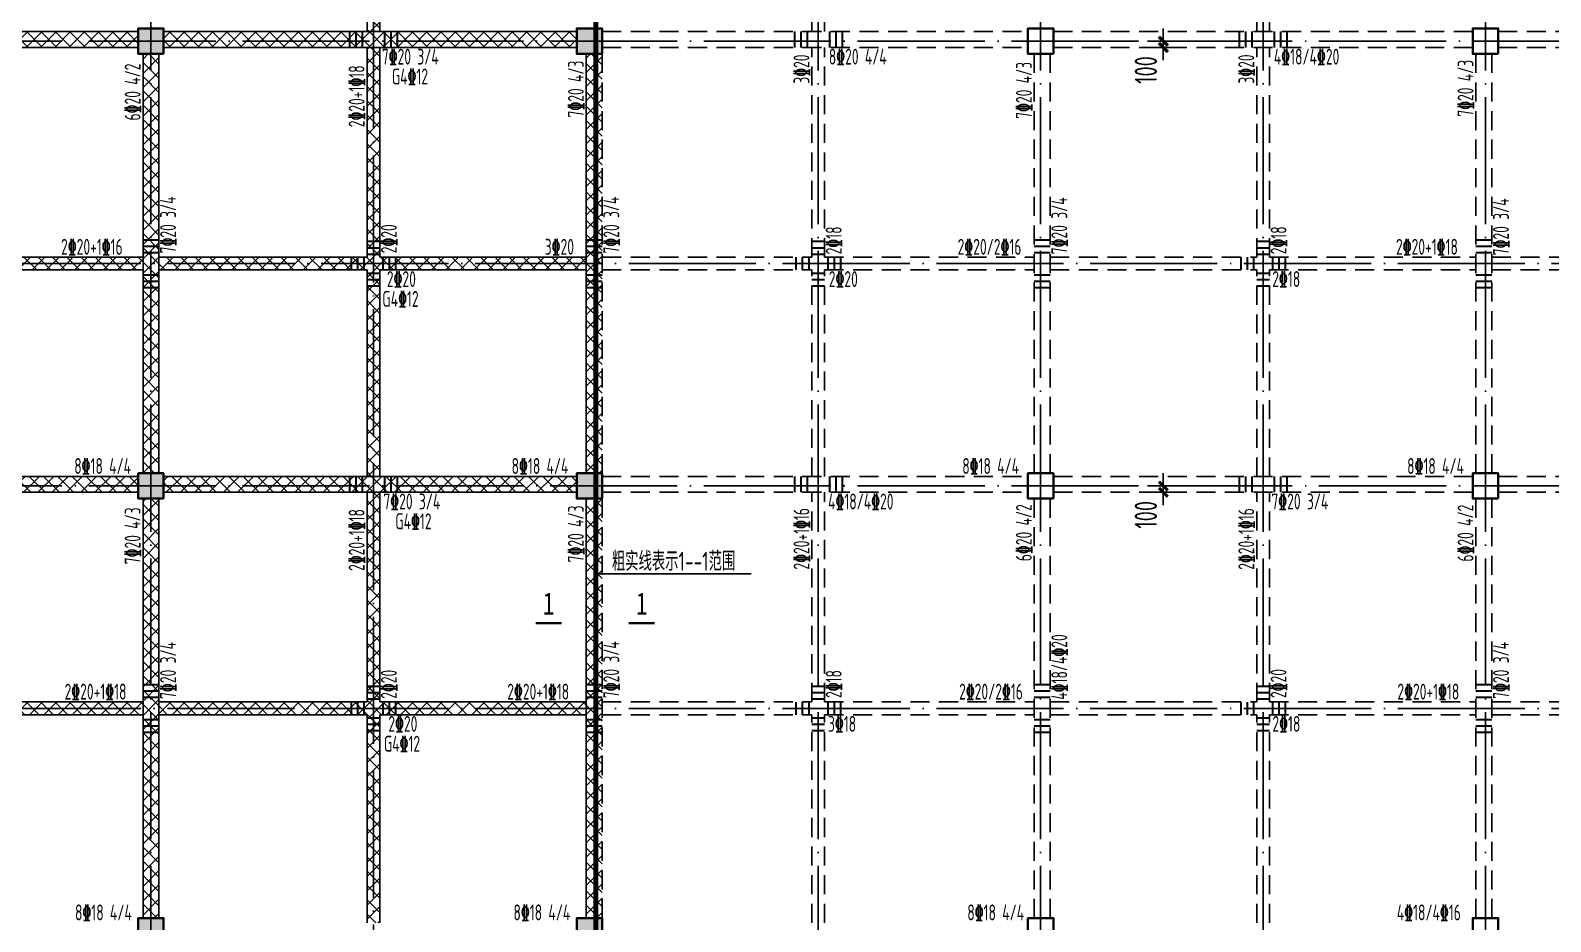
# Model space of a CAD drawing. Extents: x 8243024 to 8945023, y 669070 to 951310.
# Drawn here: x 8631985 to 8655906, y 763806 to 777831 of the extents above; entities that cross this region are included whole.
import ezdxf

# ---------------------------------------------------------------- set-up
doc = ezdxf.new("R2010")
doc.units = 0
doc.header["$LTSCALE"] = 1000
doc.linetypes.add('DASHED', pattern=[0.75, 0.5, -0.25])
doc.linetypes.add('DOTE', pattern=[2.42, 2, -0.2, 0.02, -0.2])
doc.layers.get('0').update_dxf_attribs({"linetype": 'CONTINUOUS'})
doc.layers.get('Defpoints').update_dxf_attribs({"linetype": 'CONTINUOUS'})
for name, color, linetype in [('BEAM', 4, 'DASHED'), ('BEAM_CON', 4, 'CONTINUOUS'), ('DIM', 3, 'CONTINUOUS'), ('DIM_SYMB', 3, 'CONTINUOUS'), ('DOTE', 1, 'DOTE'), ('HATCH', 254, 'CONTINUOUS'), ('PUB_TEXT', 7, 'CONTINUOUS'), ('TEXT', 7, 'CONTINUOUS'), ('柱涂实', 54, 'CONTINUOUS')]:
    doc.layers.add(name, color=color, linetype=linetype)
for name, color, linetype, lineweight in [('柱', 2, 'CONTINUOUS', 35), ('梁原位标注', 7, 'CONTINUOUS', 25), ('梁原位标注竖向', 7, 'CONTINUOUS', 25), ('次梁箍筋', 1, 'CONTINUOUS', 30)]:
    doc.layers.add(name, color=color, linetype=linetype, lineweight=lineweight)
doc.styles.add('-宋体', font='', dxfattribs={"width": 0.8})
doc.styles.add('TSSD_Dimension', font='Tssdeng.shx', dxfattribs={"width": 0.7, "bigfont": 'tssdchn.shx'})
doc.styles.add('TSSD_REIN', font='Tssdeng.shx', dxfattribs={"width": 0.7, "bigfont": 'hztxt.shx'})
doc.styles.get('-宋体').set_extended_font_data('SimSun')
doc.dimstyles.new('TSSD_100_100$0', dxfattribs={"dimtxt": 350, "dimasz": 100, "dimexe": 250, "dimexo": 150, "dimgap": 100, "dimtad": 1, "dimdec": 0, "dimzin": 0, "dimdsep": 46, "dimtxsty": 'TSSD_Dimension', "dimblk": '_TSDBK', "dimblk1": '_TSDBK', "dimblk2": '_TSDBK', "dimsah": 1, "dimcen": 0, "dimclrt": 7, "dimadec": 0, "dimazin": 0, "dimtfac": 1, "dimtdec": 0, "dimtix": 1, "dimtmove": 2, "dimatfit": 3, "dimldrblk": '_TSDBK', "dimfxl": 0, "dimtolj": 1, "dimtzin": 0, "dimarcsym": 0})
pattern_1 = [(45, (0, 0), (-112.2532015, 112.2532015), []), (135, (0, 0), (-112.2532015, -112.2532015), [])]

# ---------------------------------------------------------------- blocks, each defined once
blk = doc.blocks.new('3a')
at = {"layer": '柱涂实'}
for points in [[(7740434, 646628), (7740434, 647028), (7740034, 647028), (7740034, 646628)], [(7747334, 646628), (7747334, 647028), (7746934, 647028), (7746934, 646628)], [(7740434, 639628), (7740434, 640028), (7740034, 640028), (7740034, 639628)], [(7747334, 639628), (7747334, 640028), (7746934, 640028), (7746934, 639628)], [(7740434, 632628), (7740434, 633028), (7740034, 633028), (7740034, 632628)], [(7747334, 632628), (7747334, 633028), (7746934, 633028), (7746934, 632628)]]:
    blk.add_hatch(color=256, dxfattribs=at).paths.add_polyline_path(points)
at = {"layer": 'BEAM', "ltscale": 0.6}
for p, q in [((7750634, 646978), (7750634, 650228)), ((7750834, 646978), (7750834, 650228)), ((7757634, 646978), (7757634, 650228)), ((7757834, 646978), (7757834, 650228)), ((7747334, 646978), (7754034, 646978)), ((7754434, 646978), (7761034, 646978)), ((7761434, 646978), (7768034, 646978)), ((7747334, 646728), (7754034, 646728)), ((7747334, 640028), (7747334, 646628)), ((7750634, 643428), (7750634, 646728)), ((7750834, 643428), (7750834, 646728)), ((7754134, 640028), (7754134, 646628)), ((7754384, 640028), (7754384, 646628)), ((7754434, 646728), (7761034, 646728)), ((7757634, 643428), (7757634, 646728)), ((7757834, 643428), (7757834, 646728)), ((7761084, 640028), (7761084, 646628)), ((7761334, 640028), (7761334, 646628)), ((7761434, 646728), (7768034, 646728)), ((7747334, 643428), (7750634, 643428)), ((7750834, 643428), (7754134, 643428)), ((7754384, 643428), (7757634, 643428)), ((7757834, 643428), (7761084, 643428)), ((7761334, 643428), (7764634, 643428)), ((7747334, 643228), (7750634, 643228)), ((7750634, 639978), (7750634, 643228)), ((7750834, 643228), (7754134, 643228)), ((7750834, 639978), (7750834, 643228)), ((7754384, 643228), (7757634, 643228)), ((7757634, 639978), (7757634, 643228)), ((7757834, 643228), (7761084, 643228)), ((7757834, 639978), (7757834, 643228)), ((7761334, 643228), (7764634, 643228)), ((7747334, 639978), (7754034, 639978)), ((7754434, 639978), (7761034, 639978)), ((7761434, 639978), (7768034, 639978)), ((7747334, 639728), (7754034, 639728)), ((7750634, 636428), (7750634, 639728)), ((7750834, 636428), (7750834, 639728)), ((7754434, 639728), (7761034, 639728)), ((7757634, 636428), (7757634, 639728)), ((7757834, 636428), (7757834, 639728)), ((7761434, 639728), (7768034, 639728)), ((7747334, 633028), (7747334, 639628)), ((7754134, 633028), (7754134, 639628)), ((7754384, 633028), (7754384, 639628)), ((7761084, 633028), (7761084, 639628)), ((7761334, 633028), (7761334, 639628)), ((7747334, 636428), (7750634, 636428)), ((7750834, 636428), (7754134, 636428)), ((7754384, 636428), (7757634, 636428)), ((7757834, 636428), (7761084, 636428)), ((7761334, 636428), (7764634, 636428)), ((7747334, 636228), (7750634, 636228)), ((7750634, 632953), (7750634, 636228)), ((7750834, 636228), (7754134, 636228)), ((7750834, 632953), (7750834, 636228)), ((7754384, 636228), (7757634, 636228)), ((7757634, 632953), (7757634, 636228)), ((7757834, 636228), (7761084, 636228)), ((7757834, 632953), (7757834, 636228)), ((7761334, 636228), (7764634, 636228))]:
    blk.add_line(p, q, dxfattribs=at)
at = {"layer": 'BEAM_CON'}
for p, q in [((7743634, 646978), (7743634, 650228)), ((7743834, 646978), (7743834, 650228)), ((7733334, 646978), (7740034, 646978)), ((7740434, 646978), (7746934, 646978)), ((7733334, 646728), (7740034, 646728)), ((7740109, 640028), (7740109, 646628)), ((7740359, 640028), (7740359, 646628)), ((7740434, 646728), (7746934, 646728)), ((7743634, 643428), (7743634, 646728)), ((7743834, 643428), (7743834, 646728)), ((7747084, 640028), (7747084, 646628)), ((7736834, 643428), (7740109, 643428)), ((7740359, 643428), (7743634, 643428)), ((7743834, 643428), (7747084, 643428)), ((7736834, 643228), (7740109, 643228)), ((7740359, 643228), (7743634, 643228)), ((7743634, 639978), (7743634, 643228)), ((7743834, 643228), (7747084, 643228)), ((7743834, 639978), (7743834, 643228)), ((7733334, 639978), (7740034, 639978)), ((7740434, 639978), (7746934, 639978)), ((7733334, 639728), (7740034, 639728)), ((7740434, 639728), (7746934, 639728)), ((7743634, 636428), (7743634, 639728)), ((7743834, 636428), (7743834, 639728)), ((7740109, 633028), (7740109, 639628)), ((7740359, 633028), (7740359, 639628)), ((7747084, 633028), (7747084, 639628)), ((7736834, 636428), (7740109, 636428)), ((7740359, 636428), (7743634, 636428)), ((7743834, 636428), (7747084, 636428)), ((7736834, 636228), (7740109, 636228)), ((7740359, 636228), (7743634, 636228)), ((7743634, 632953), (7743634, 636228)), ((7743834, 636228), (7747084, 636228)), ((7743834, 632953), (7743834, 636228))]:
    blk.add_line(p, q, dxfattribs=at)
at = {"layer": '柱'}
for points in [[(7740434, 646628), (7740434, 647028), (7740034, 647028), (7740034, 646628)], [(7747334, 646628), (7747334, 647028), (7746934, 647028), (7746934, 646628)], [(7754434, 646628), (7754434, 647028), (7754034, 647028), (7754034, 646628)], [(7761434, 646628), (7761434, 647028), (7761034, 647028), (7761034, 646628)], [(7740434, 639628), (7740434, 640028), (7740034, 640028), (7740034, 639628)], [(7747334, 639628), (7747334, 640028), (7746934, 640028), (7746934, 639628)], [(7754434, 639628), (7754434, 640028), (7754034, 640028), (7754034, 639628)], [(7761434, 639628), (7761434, 640028), (7761034, 640028), (7761034, 639628)], [(7740434, 632628), (7740434, 633028), (7740034, 633028), (7740034, 632628)], [(7747334, 632628), (7747334, 633028), (7746934, 633028), (7746934, 632628)], [(7754434, 632628), (7754434, 633028), (7754034, 633028), (7754034, 632628)], [(7761434, 632628), (7761434, 633028), (7761034, 633028), (7761034, 632628)]]:
    blk.add_lwpolyline(points, close=True, dxfattribs=at)
at = {"layer": '柱涂实', "linetype": 'Continuous'}
for points in [[(7740434, 646628), (7740434, 647028), (7740034, 647028), (7740034, 646628)], [(7747334, 646628), (7747334, 647028), (7746934, 647028), (7746934, 646628)], [(7740434, 639628), (7740434, 640028), (7740034, 640028), (7740034, 639628)], [(7747334, 639628), (7747334, 640028), (7746934, 640028), (7746934, 639628)], [(7740434, 632628), (7740434, 633028), (7740034, 633028), (7740034, 632628)], [(7747334, 632628), (7747334, 633028), (7746934, 633028), (7746934, 632628)]]:
    blk.add_lwpolyline(points, close=True, dxfattribs=at)
blk = doc.blocks.new('_TSDBK')
blk.add_line((-1, 0), (1.5, 0))
at = {"const_width": 0.5}
blk.add_lwpolyline([(-0.7, -0.7), (0.7, 0.7)], dxfattribs=at)
blk = doc.blocks.new('*D3730')
at = {"layer": 'Defpoints', "color": 0}
for p in [(8649812, 770562), (8650268, 770662), (8650268, 770562)]:
    blk.add_point(p, dxfattribs=at)
at = {"layer": 'DIM', "color": 0, "lineweight": -2}
for p, q in [((8649812, 770762), (8649812, 770862)), ((8650118, 770662), (8649562, 770662)), ((8650118, 770562), (8649562, 770562)), ((8649812, 770662), (8649812, 770562)), ((8649812, 770462), (8649812, 770362))]:
    blk.add_line(p, q, dxfattribs=at)
at = {"layer": 'DIM', "color": 0, "lineweight": -2, "xscale": 100, "yscale": 100, "zscale": 100}
for p, rotation in [((8649812, 770662), 270), ((8649812, 770562), 90)]:
    blk.add_blockref('_TSDBK', p, dxfattribs=dict(at, rotation=rotation))
at = {"layer": 'DIM', "color": 7, "insert": (8649537, 770207), "char_height": 350, "attachment_point": 5, "rotation": 90, "style": 'TSSD_Dimension'}
blk.add_mtext('\\A1;100', dxfattribs=at)
blk = doc.blocks.new('*D3731')
at = {"layer": 'Defpoints', "color": 0}
for p in [(8649812, 777562), (8650268, 777662), (8650268, 777562)]:
    blk.add_point(p, dxfattribs=at)
at = {"layer": 'DIM', "color": 0, "lineweight": -2}
for p, q in [((8649812, 777762), (8649812, 777862)), ((8650118, 777662), (8649562, 777662)), ((8650118, 777562), (8649562, 777562)), ((8649812, 777662), (8649812, 777562)), ((8649812, 777462), (8649812, 777362))]:
    blk.add_line(p, q, dxfattribs=at)
at = {"layer": 'DIM', "color": 0, "lineweight": -2, "xscale": 100, "yscale": 100, "zscale": 100}
for p, rotation in [((8649812, 777662), 270), ((8649812, 777562), 90)]:
    blk.add_blockref('_TSDBK', p, dxfattribs=dict(at, rotation=rotation))
at = {"layer": 'DIM', "color": 7, "insert": (8649537, 777207), "char_height": 350, "attachment_point": 5, "rotation": 90, "style": 'TSSD_Dimension'}
blk.add_mtext('\\A1;100', dxfattribs=at)

msp = doc.modelspace()

# ---------------------------------------------------------------- hatches: boundary and pattern name
at = {"layer": 'HATCH'}
h = msp.add_hatch(dxfattribs=at)
h.set_pattern_fill('HOLE_MATETIEL', color=256, scale=50, style=0)
h.set_pattern_definition(pattern_1)
h.paths.add_polyline_path([(8640731.4, 781261.6), (8637481.4, 781261.6), (8637481.4, 784561.6), (8637281.4, 784561.6), (8637281.4, 781261.6), (8634006.4, 781261.6), (8634006.4, 781061.6), (8637281.4, 781061.6), (8637281.4, 777811.6), (8637481.4, 777811.6), (8637481.4, 781061.6), (8640731.4, 781061.6)])
h = msp.add_hatch(dxfattribs=at)
h.set_pattern_fill('HOLE_MATETIEL', color=256, scale=50, style=0)
h.set_pattern_definition(pattern_1)
h.paths.add_polyline_path([(8633681.4, 777811.6), (8626981.4, 777811.6), (8626981.4, 777561.6), (8633681.4, 777561.6)])
h = msp.add_hatch(dxfattribs=at)
h.set_pattern_fill('HOLE_MATETIEL', color=256, scale=50, style=0)
h.set_pattern_definition(pattern_1)
h.paths.add_polyline_path([(8640581.4, 777811.6), (8634081.4, 777811.6), (8634081.4, 777561.6), (8640581.4, 777561.6)])
h = msp.add_hatch(dxfattribs=at)
h.set_pattern_fill('HOLE_MATETIEL', color=256, scale=50, style=0)
h.set_pattern_definition(pattern_1)
h.paths.add_polyline_path([(8633756.4, 774261.6), (8630481.4, 774261.6), (8630481.4, 777561.6), (8630281.4, 777561.6), (8630281.4, 774261.6), (8626981.4, 774261.6), (8626981.4, 774061.6), (8630281.4, 774061.6), (8630281.4, 770811.6), (8630481.4, 770811.6), (8630481.4, 774061.6), (8633756.4, 774061.6)])
h = msp.add_hatch(dxfattribs=at)
h.set_pattern_fill('HOLE_MATETIEL', color=256, scale=50, style=0)
h.set_pattern_definition(pattern_1)
h.paths.add_polyline_path([(8634006.4, 777461.6), (8633756.4, 777461.6), (8633756.4, 770861.6), (8634006.4, 770861.6)])
h = msp.add_hatch(dxfattribs=at)
h.set_pattern_fill('HOLE_MATETIEL', color=256, scale=50, style=0)
h.set_pattern_definition(pattern_1)
h.paths.add_polyline_path([(8640731.4, 774261.6), (8637481.4, 774261.6), (8637481.4, 777561.6), (8637281.4, 777561.6), (8637281.4, 774261.6), (8634006.4, 774261.6), (8634006.4, 774061.6), (8637281.4, 774061.6), (8637281.4, 770811.6), (8637481.4, 770811.6), (8637481.4, 774061.6), (8640731.4, 774061.6)])
h = msp.add_hatch(dxfattribs=at)
h.set_pattern_fill('HOLE_MATETIEL', color=256, scale=50, style=0)
h.set_pattern_definition(pattern_1)
h.paths.add_polyline_path([(8640981.4, 777461.6), (8640731.4, 777461.6), (8640731.4, 770861.6), (8640981.4, 770861.6)])
h = msp.add_hatch(dxfattribs=at)
h.set_pattern_fill('HOLE_MATETIEL', color=256, scale=50, style=0)
h.set_pattern_definition(pattern_1)
h.paths.add_polyline_path([(8633681.4, 770811.6), (8626981.4, 770811.6), (8626981.4, 770561.6), (8633681.4, 770561.6)])
h = msp.add_hatch(dxfattribs=at)
h.set_pattern_fill('HOLE_MATETIEL', color=256, scale=50, style=0)
h.set_pattern_definition(pattern_1)
h.paths.add_polyline_path([(8640581.4, 770811.6), (8634081.4, 770811.6), (8634081.4, 770561.6), (8640581.4, 770561.6)])
h = msp.add_hatch(dxfattribs=at)
h.set_pattern_fill('HOLE_MATETIEL', color=256, scale=50, style=0)
h.set_pattern_definition(pattern_1)
h.paths.add_polyline_path([(8633756.4, 767261.6), (8630481.4, 767261.6), (8630481.4, 770561.6), (8630281.4, 770561.6), (8630281.4, 767261.6), (8626981.4, 767261.6), (8626981.4, 767061.6), (8630281.4, 767061.6), (8630281.4, 763786.6), (8630481.4, 763786.6), (8630481.4, 767061.6), (8633756.4, 767061.6)])
h = msp.add_hatch(dxfattribs=at)
h.set_pattern_fill('HOLE_MATETIEL', color=256, scale=50, style=0)
h.set_pattern_definition(pattern_1)
h.paths.add_polyline_path([(8637481.4, 767061.6), (8640731.4, 767061.6), (8640731.4, 767261.6), (8637481.4, 767261.6), (8637481.4, 770561.6), (8637281.4, 770561.6), (8637281.4, 767261.6), (8634006.4, 767261.6), (8634006.4, 767061.6), (8637281.4, 767061.6), (8637281.4, 763786.6), (8637481.4, 763786.6)])
h = msp.add_hatch(dxfattribs=at)
h.set_pattern_fill('HOLE_MATETIEL', color=256, scale=50, style=0)
h.set_pattern_definition(pattern_1)
h.paths.add_polyline_path([(8634006.4, 770461.6), (8633756.4, 770461.6), (8633756.4, 763861.6), (8634006.4, 763861.6)])
h = msp.add_hatch(dxfattribs=at)
h.set_pattern_fill('HOLE_MATETIEL', color=256, scale=50, style=0)
h.set_pattern_definition(pattern_1)
h.paths.add_polyline_path([(8640981.4, 770461.6), (8640731.4, 770461.6), (8640731.4, 763861.6), (8640981.4, 763861.6)])

# ---------------------------------------------------------------- linework, layer by layer
msp.add_line((8643323.7, 769277.9), (8640881.4, 769277.9))
at = {"const_width": 75}
msp.add_lwpolyline([(8640881.4, 784461.6), (8640881.4, 749961.6)], dxfattribs=at)
at = {"layer": 'DIM_SYMB', "const_width": 35}
for points in [[(8640345, 768503.8), (8639935, 768503.8)], [(8641810, 768503.8), (8641400, 768503.8)]]:
    msp.add_lwpolyline(points, dxfattribs=at)
at = {"layer": 'DOTE'}
for p, q in [((8633881.4, 748161.6), (8633881.4, 793161.6)), ((8637381.4, 749661.6), (8637381.4, 793161.6)), ((8640881.4, 748161.6), (8640881.4, 793161.6)), ((8647881.4, 748161.6), (8647881.4, 793161.6)), ((8654881.4, 748161.6), (8654881.4, 793161.6)), ((8651381.4, 748161.6), (8651381.4, 788561.6)), ((8644381.4, 748161.6), (8644381.4, 784661.6)), ((8618381.4, 777661.6), (8748681.4, 777661.6)), ((8626881.4, 774161.6), (8748681.4, 774161.6)), ((8618381.4, 770661.6), (8748681.4, 770661.6)), ((8626881.4, 767161.6), (8748681.4, 767161.6))]:
    msp.add_line(p, q, dxfattribs=at)
at = {"layer": '次梁箍筋', "linetype": 'Continuous'}
for p, q in [((8637006.4, 777811.6), (8637006.4, 777561.6)), ((8637106.4, 777811.6), (8637106.4, 777561.6)), ((8637206.4, 777811.6), (8637206.4, 777561.6)), ((8637556.4, 777811.6), (8637556.4, 777561.6)), ((8637656.4, 777811.6), (8637656.4, 777561.6)), ((8637756.4, 777811.6), (8637756.4, 777561.6)), ((8644006.4, 777811.6), (8644006.4, 777561.6)), ((8644106.4, 777811.6), (8644106.4, 777561.6)), ((8644206.4, 777811.6), (8644206.4, 777561.6)), ((8644556.4, 777811.6), (8644556.4, 777561.6)), ((8644656.4, 777811.6), (8644656.4, 777561.6)), ((8644756.4, 777811.6), (8644756.4, 777561.6)), ((8651006.4, 777811.6), (8651006.4, 777561.6)), ((8651106.4, 777811.6), (8651106.4, 777561.6)), ((8651206.4, 777811.6), (8651206.4, 777561.6)), ((8651556.4, 777811.6), (8651556.4, 777561.6)), ((8651656.4, 777811.6), (8651656.4, 777561.6)), ((8651756.4, 777811.6), (8651756.4, 777561.6)), ((8633756.4, 774536.6), (8634006.4, 774536.6)), ((8633756.4, 774436.6), (8634006.4, 774436.6)), ((8637281.4, 774511.6), (8637481.4, 774511.6)), ((8637281.4, 774411.6), (8637481.4, 774411.6)), ((8640731.4, 774536.6), (8640981.4, 774536.6)), ((8640731.4, 774436.6), (8640981.4, 774436.6)), ((8644281.4, 774511.6), (8644481.4, 774511.6)), ((8644281.4, 774411.6), (8644481.4, 774411.6)), ((8647781.4, 774536.6), (8648031.4, 774536.6)), ((8647781.4, 774436.6), (8648031.4, 774436.6)), ((8651281.4, 774511.6), (8651481.4, 774511.6)), ((8651281.4, 774411.6), (8651481.4, 774411.6)), ((8654731.4, 774536.6), (8654981.4, 774536.6)), ((8654731.4, 774436.6), (8654981.4, 774436.6)), ((8633756.4, 774336.6), (8634006.4, 774336.6)), ((8637031.4, 774261.6), (8637031.4, 774061.6)), ((8637131.4, 774261.6), (8637131.4, 774061.6)), ((8637231.4, 774261.6), (8637231.4, 774061.6)), ((8637281.4, 774311.6), (8637481.4, 774311.6)), ((8637531.4, 774261.6), (8637531.4, 774061.6)), ((8637631.4, 774261.6), (8637631.4, 774061.6)), ((8637731.4, 774261.6), (8637731.4, 774061.6)), ((8640731.4, 774336.6), (8640981.4, 774336.6)), ((8644031.4, 774261.6), (8644031.4, 774061.6)), ((8644131.4, 774261.6), (8644131.4, 774061.6)), ((8644231.4, 774261.6), (8644231.4, 774061.6)), ((8644281.4, 774311.6), (8644481.4, 774311.6)), ((8644531.4, 774261.6), (8644531.4, 774061.6)), ((8644631.4, 774261.6), (8644631.4, 774061.6)), ((8644731.4, 774261.6), (8644731.4, 774061.6)), ((8647781.4, 774336.6), (8648031.4, 774336.6)), ((8651031.4, 774261.6), (8651031.4, 774061.6)), ((8651131.4, 774261.6), (8651131.4, 774061.6)), ((8651231.4, 774261.6), (8651231.4, 774061.6)), ((8651281.4, 774311.6), (8651481.4, 774311.6)), ((8651531.4, 774261.6), (8651531.4, 774061.6)), ((8651631.4, 774261.6), (8651631.4, 774061.6)), ((8651731.4, 774261.6), (8651731.4, 774061.6)), ((8654731.4, 774336.6), (8654981.4, 774336.6)), ((8633756.4, 773986.6), (8634006.4, 773986.6)), ((8633756.4, 773886.6), (8634006.4, 773886.6)), ((8637281.4, 774011.6), (8637481.4, 774011.6)), ((8637281.4, 773911.6), (8637481.4, 773911.6)), ((8640731.4, 773986.6), (8640981.4, 773986.6)), ((8640731.4, 773886.6), (8640981.4, 773886.6)), ((8644281.4, 774011.6), (8644481.4, 774011.6)), ((8644281.4, 773911.6), (8644481.4, 773911.6)), ((8647781.4, 773986.6), (8648031.4, 773986.6)), ((8647781.4, 773886.6), (8648031.4, 773886.6)), ((8651281.4, 774011.6), (8651481.4, 774011.6)), ((8651281.4, 773911.6), (8651481.4, 773911.6)), ((8654731.4, 773986.6), (8654981.4, 773986.6)), ((8654731.4, 773886.6), (8654981.4, 773886.6)), ((8633756.4, 773786.6), (8634006.4, 773786.6)), ((8637281.4, 773811.6), (8637481.4, 773811.6)), ((8640731.4, 773786.6), (8640981.4, 773786.6)), ((8644281.4, 773811.6), (8644481.4, 773811.6)), ((8647781.4, 773786.6), (8648031.4, 773786.6)), ((8651281.4, 773811.6), (8651481.4, 773811.6)), ((8654731.4, 773786.6), (8654981.4, 773786.6)), ((8637006.4, 770811.6), (8637006.4, 770561.6)), ((8637106.4, 770811.6), (8637106.4, 770561.6)), ((8637206.4, 770811.6), (8637206.4, 770561.6)), ((8637556.4, 770811.6), (8637556.4, 770561.6)), ((8637656.4, 770811.6), (8637656.4, 770561.6)), ((8637756.4, 770811.6), (8637756.4, 770561.6)), ((8644006.4, 770811.6), (8644006.4, 770561.6)), ((8644106.4, 770811.6), (8644106.4, 770561.6)), ((8644206.4, 770811.6), (8644206.4, 770561.6)), ((8644556.4, 770811.6), (8644556.4, 770561.6)), ((8644656.4, 770811.6), (8644656.4, 770561.6)), ((8644756.4, 770811.6), (8644756.4, 770561.6)), ((8651006.4, 770811.6), (8651006.4, 770561.6)), ((8651106.4, 770811.6), (8651106.4, 770561.6)), ((8651206.4, 770811.6), (8651206.4, 770561.6)), ((8651556.4, 770811.6), (8651556.4, 770561.6)), ((8651656.4, 770811.6), (8651656.4, 770561.6)), ((8651756.4, 770811.6), (8651756.4, 770561.6)), ((8633756.4, 767536.6), (8634006.4, 767536.6)), ((8633756.4, 767436.6), (8634006.4, 767436.6)), ((8637281.4, 767511.6), (8637481.4, 767511.6)), ((8637281.4, 767411.6), (8637481.4, 767411.6)), ((8640731.4, 767536.6), (8640981.4, 767536.6)), ((8640731.4, 767436.6), (8640981.4, 767436.6)), ((8644281.4, 767511.6), (8644481.4, 767511.6)), ((8644281.4, 767411.6), (8644481.4, 767411.6)), ((8647781.4, 767536.6), (8648031.4, 767536.6)), ((8647781.4, 767436.6), (8648031.4, 767436.6)), ((8651281.4, 767511.6), (8651481.4, 767511.6)), ((8651281.4, 767411.6), (8651481.4, 767411.6)), ((8654731.4, 767536.6), (8654981.4, 767536.6)), ((8654731.4, 767436.6), (8654981.4, 767436.6)), ((8633756.4, 767336.6), (8634006.4, 767336.6)), ((8637031.4, 767261.6), (8637031.4, 767061.6)), ((8637131.4, 767261.6), (8637131.4, 767061.6)), ((8637231.4, 767261.6), (8637231.4, 767061.6)), ((8637281.4, 767311.6), (8637481.4, 767311.6)), ((8637531.4, 767261.6), (8637531.4, 767061.6)), ((8637631.4, 767261.6), (8637631.4, 767061.6)), ((8637731.4, 767261.6), (8637731.4, 767061.6)), ((8640731.4, 767336.6), (8640981.4, 767336.6)), ((8644031.4, 767261.6), (8644031.4, 767061.6)), ((8644131.4, 767261.6), (8644131.4, 767061.6)), ((8644231.4, 767261.6), (8644231.4, 767061.6)), ((8644281.4, 767311.6), (8644481.4, 767311.6)), ((8644531.4, 767261.6), (8644531.4, 767061.6)), ((8644631.4, 767261.6), (8644631.4, 767061.6)), ((8644731.4, 767261.6), (8644731.4, 767061.6)), ((8647781.4, 767336.6), (8648031.4, 767336.6)), ((8651031.4, 767261.6), (8651031.4, 767061.6)), ((8651131.4, 767261.6), (8651131.4, 767061.6)), ((8651231.4, 767261.6), (8651231.4, 767061.6)), ((8651281.4, 767311.6), (8651481.4, 767311.6)), ((8651531.4, 767261.6), (8651531.4, 767061.6)), ((8651631.4, 767261.6), (8651631.4, 767061.6)), ((8651731.4, 767261.6), (8651731.4, 767061.6)), ((8654731.4, 767336.6), (8654981.4, 767336.6)), ((8633756.4, 766986.6), (8634006.4, 766986.6)), ((8637281.4, 767011.6), (8637481.4, 767011.6)), ((8640731.4, 766986.6), (8640981.4, 766986.6)), ((8644281.4, 767011.6), (8644481.4, 767011.6)), ((8647781.4, 766986.6), (8648031.4, 766986.6)), ((8651281.4, 767011.6), (8651481.4, 767011.6)), ((8654731.4, 766986.6), (8654981.4, 766986.6)), ((8633756.4, 766886.6), (8634006.4, 766886.6)), ((8633756.4, 766786.6), (8634006.4, 766786.6)), ((8637281.4, 766911.6), (8637481.4, 766911.6)), ((8637281.4, 766811.6), (8637481.4, 766811.6)), ((8640731.4, 766886.6), (8640981.4, 766886.6)), ((8640731.4, 766786.6), (8640981.4, 766786.6)), ((8644281.4, 766911.6), (8644481.4, 766911.6)), ((8644281.4, 766811.6), (8644481.4, 766811.6)), ((8647781.4, 766886.6), (8648031.4, 766886.6)), ((8647781.4, 766786.6), (8648031.4, 766786.6)), ((8651281.4, 766911.6), (8651481.4, 766911.6)), ((8651281.4, 766811.6), (8651481.4, 766811.6)), ((8654731.4, 766886.6), (8654981.4, 766886.6)), ((8654731.4, 766786.6), (8654981.4, 766786.6))]:
    msp.add_line(p, q, dxfattribs=at)

# ---------------------------------------------------------------- block references
at = {"layer": '柱涂实'}
msp.add_blockref('3a', (893647.4, 130834.1), dxfattribs=at)

# ---------------------------------------------------------------- texts
at = {"layer": 'PUB_TEXT', "style": '-宋体', "width": 0.75}
for p in [(8640050.2, 768636.1, 0), (8641515.2, 768636.1, 0)]:
    msp.add_text('1', height=350, rotation=0, dxfattribs=at).set_placement(p)
at = {"layer": 'TEXT', "ltscale": 99, "style": 'TSSD_REIN', "width": 0.7}
msp.add_text('粗实线表示1--1范围', height=300, dxfattribs=at).set_placement((8641133.9, 769326.2))
at = {"layer": '梁原位标注', "style": 'TSSD_REIN', "width": 0.65}
for s, p in [('7%%13220 3/4', (8637514.5, 777292.9)), ('8%%13220 4/4', (8644548.2, 777292.9)), ('4%%13218/4%%13220', (8651551.6, 777292.9)), ('G4%%13212', (8637671.1, 776980.4)), ('2%%13220+1%%13216', (8632467.1, 774300.4)), ('3%%13220', (8640078.2, 774300.4)), ('2%%13220/2%%13216', (8646575.4, 774300.4)), ('2%%13220+1%%13218', (8653473.3, 774300.4)), ('2%%13220', (8637593.4, 773792.9)), ('2%%13220', (8644547.8, 773792.9)), ('2%%13218', (8651526.4, 773792.9)), ('G4%%13212', (8637522.8, 773480.4)), ('8%%13218 4/4', (8632674.2, 770850.4)), ('8%%13218 4/4', (8639556.4, 770850.4)), ('8%%13218 4/4', (8646648.2, 770850.4)), ('8%%13218 4/4', (8653648.2, 770850.4)), ('7%%13220 3/4', (8637539.1, 770292.9)), ('4%%13218/4%%13220', (8644536.7, 770292.9)), ('7%%13220 3/4', (8651512.7, 770292.9)), ('G4%%13212', (8637726.4, 769980.4)), ('2%%13220+1%%13218', (8632522.2, 767300.4)), ('2%%13220+1%%13218', (8639487.9, 767300.4)), ('2%%13220/2%%13216', (8646598.3, 767300.4)), ('2%%13220+1%%13218', (8653495, 767300.4)), ('2%%13220', (8637617, 766792.9)), ('3%%13218', (8644535, 766792.9)), ('2%%13218', (8651528.5, 766792.9)), ('G4%%13212', (8637546.4, 766480.4)), ('8%%13218 4/4', (8632686.2, 763825.4)), ('8%%13218 4/4', (8639586.2, 763825.4)), ('8%%13218 4/4', (8646727.7, 763825.4)), ('4%%13218/4%%13216', (8653486.3, 763825.4))]:
    msp.add_text(s, height=250, dxfattribs=at).set_placement(p)
at = {"layer": '梁原位标注竖向', "style": 'TSSD_REIN', "width": 0.65}
for s, p in [('6%%13220 4/2', (8633717.6, 776412.9)), ('2%%13220+1%%13218', (8637242.6, 776306.3)), ('7%%13220 4/3', (8640692.6, 776460.2)), ('3%%13220', (8644242.6, 776991.6)), ('7%%13220 4/3', (8647742.6, 776439.4)), ('3%%13220', (8651242.6, 776992.5)), ('7%%13220 4/3', (8654692.6, 776472.3)), ('7%%13220 3/4', (8634275.2, 774321.6)), ('7%%13220 3/4', (8641250.2, 774319.7)), ('7%%13220 3/4', (8648300.2, 774307.6)), ('7%%13220 3/4', (8655250.2, 774291.1)), ('2%%13220', (8637750.2, 774322.8)), ('2%%13218', (8644750.2, 774306.1)), ('2%%13218', (8651750.2, 774307.2)), ('7%%13220 4/3', (8633717.6, 769429.3)), ('2%%13220+1%%13218', (8637242.6, 769324.3)), ('7%%13220 4/3', (8640692.6, 769458.7)), ('2%%13220+1%%13216', (8644242.6, 769345.5)), ('6%%13220 4/2', (8647742.6, 769477.7)), ('2%%13220+1%%13216', (8651242.6, 769342.5)), ('6%%13220 4/2', (8654692.6, 769470.7)), ('7%%13220 3/4', (8634275.2, 767310.5)), ('7%%13220 3/4', (8641250.2, 767322.4)), ('4%%13218/4%%13220', (8648300.2, 767298)), ('7%%13220 3/4', (8655250.2, 767311.6)), ('2%%13220', (8637750.2, 767311.9)), ('2%%13218', (8644750.2, 767324.8)), ('2%%13220', (8651750.2, 767323.7))]:
    msp.add_text(s, height=250, rotation=90, dxfattribs=at).set_placement(p)

# ---------------------------------------------------------------- dimensions: what is measured, and where the dimension line sits
at = {"layer": 'DIM'}
for base, p1, p2, picture, middle in [((8649812.1, 777561.6), (8650268.2, 777661.6), (8650268.2, 777561.6), '*D3731', (8649537.1, 777206.8)), ((8649812.1, 770561.6), (8650268.2, 770661.6), (8650268.2, 770561.6), '*D3730', (8649537.1, 770206.8))]:
    dim = msp.add_linear_dim(base=base, p1=p1, p2=p2, angle=90, dimstyle='TSSD_100_100$0', dxfattribs=at)
    dim.commit()
    dim.dimension.update_dxf_attribs({"geometry": picture, "text_midpoint": middle, "dimtype": 160})

doc.saveas('drawing.dxf')
